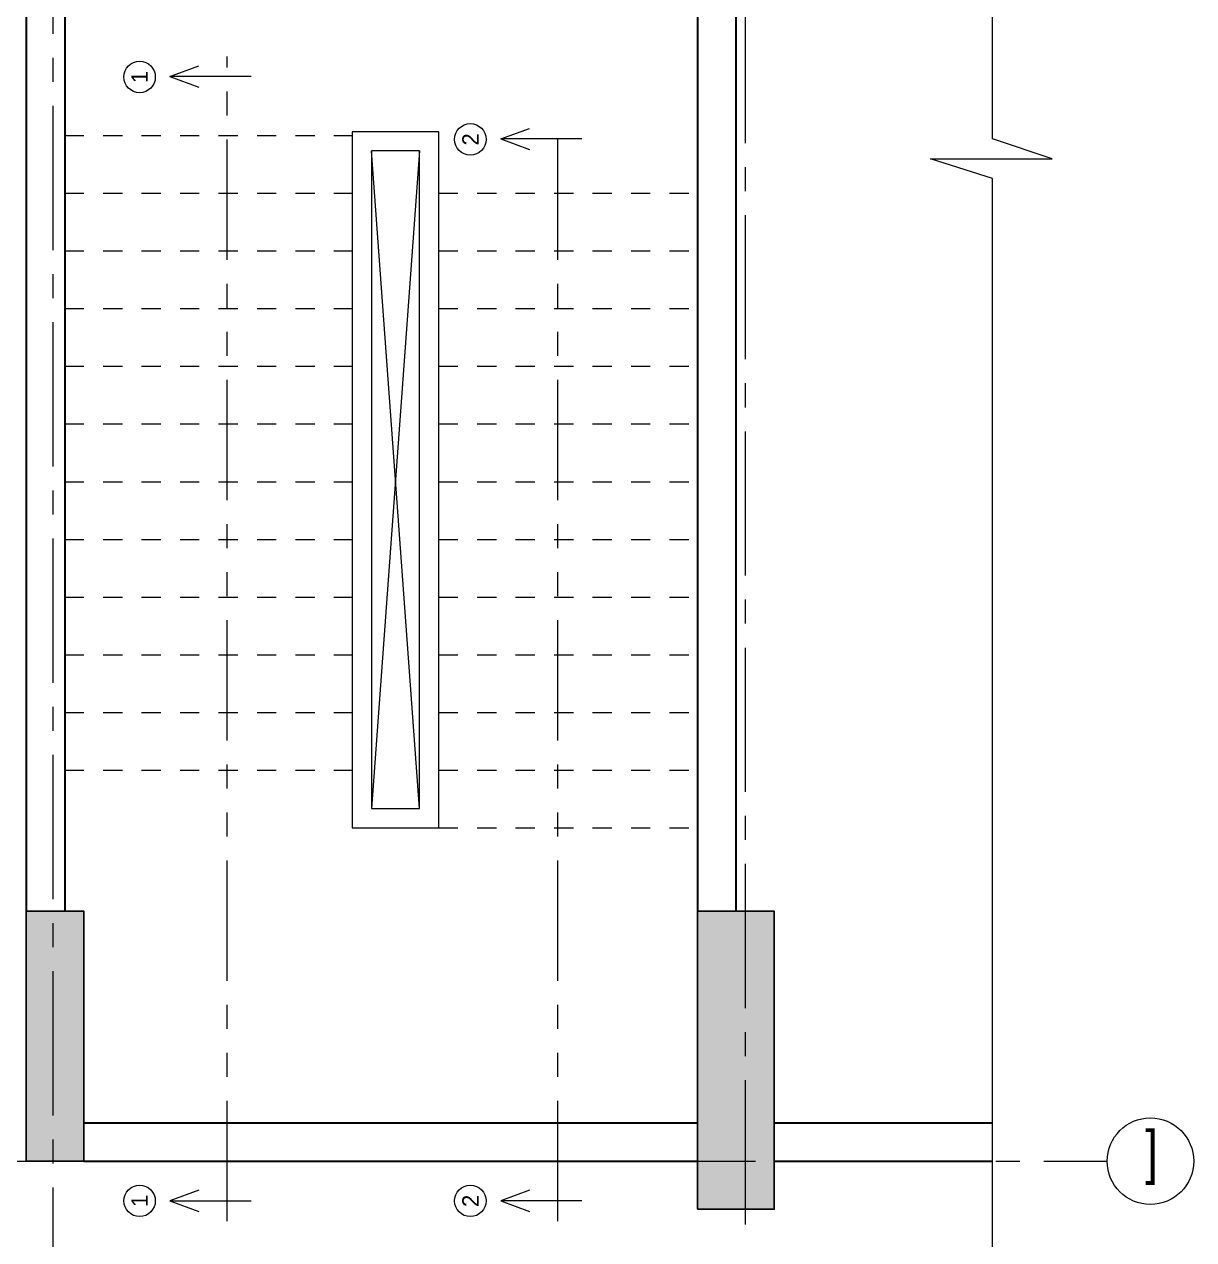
# Model space of a CAD drawing. Extents: x 752 to 1087, y 357 to 811.
# Drawn here: x 899.87 to 905.96, y 398.96 to 405.29 of the extents above; entities that cross this region are included whole.
import ezdxf
from ezdxf.enums import TextEntityAlignment as Align

# ---------------------------------------------------------------- set-up
doc = ezdxf.new("R2010")
doc.units = 0
doc.header["$MEASUREMENT"] = 0
for name, pattern in [('CENTER2', [1.125, 0.75, -0.125, 0.125, -0.125]), ('CENTERX2', [4, 2.5, -0.5, 0.5, -0.5]), ('DASHED2', [0.375, 0.25, -0.125]), ('PHANTOM', [2.5, 1.25, -0.25, 0.25, -0.25, 0.25, -0.25])]:
    doc.linetypes.add(name, pattern=pattern)
for name, color, linetype, lineweight in [('axis', 1, 'CENTERX2', 5), ('axis no.', 11, 'CONTINUOUS', 20), ('Beams', 2, 'CONTINUOUS', 30), ('Column', 6, 'CONTINUOUS', 25), ('hatch', 252, 'CONTINUOUS', 9), ('Layout', 7, 'CONTINUOUS', 20), ('Stairs Layout', 8, 'DASHED2', 13), ('UG-Section', 9, 'CONTINUOUS', 20), ('UG-SECTION-LINE', 1, 'CONTINUOUS', 13)]:
    doc.layers.add(name, color=color, linetype=linetype, lineweight=lineweight)
doc.styles.add('MONOTXT', font='sosa.shx')
doc.styles.add('SOSA2', font='SOSA.shx', dxfattribs={"width": 0.8})

msp = doc.modelspace()

# ---------------------------------------------------------------- hatches: boundary and pattern name
at = {"layer": 'hatch'}
for points in [[(899.8842, 399.3733), (900.1842, 399.3733), (900.1842, 400.6733), (899.8842, 400.6733)], [(903.3742, 399.1233), (903.7742, 399.1233), (903.7742, 400.6733), (903.3742, 400.6733)]]:
    msp.add_hatch(color=256, dxfattribs=at).paths.add_polyline_path(points)

# ---------------------------------------------------------------- linework, layer by layer
at = {"layer": 'axis', "linetype": 'CENTER2'}
for p, q in [((903.6242, 397.9192), (903.6242, 410.6584)), ((900.0242, 398.4867), (900.0242, 410.1113)), ((897.3008, 399.3733), (905.5051, 399.3733))]:
    msp.add_line(p, q, dxfattribs=at)
at = {"layer": 'axis no.'}
msp.add_circle((905.7301, 399.3733), 0.225, dxfattribs=at)
at = {"layer": 'Beams'}
for p, q in [((899.8842, 407.2733), (899.8842, 400.6733)), ((900.0842, 407.2733), (900.0842, 400.6733)), ((903.3742, 406.9733), (903.3742, 400.6733)), ((903.5742, 406.9733), (903.5742, 400.6733)), ((900.1842, 399.5733), (903.3742, 399.5733)), ((903.7742, 399.5733), (904.9093, 399.5733)), ((900.1842, 399.3733), (903.3742, 399.3733)), ((903.7742, 399.3733), (904.9093, 399.3733))]:
    msp.add_line(p, q, dxfattribs=at)
for points in [[(900.1842, 399.3733), (903.3742, 399.3733)], [(903.7742, 399.3733), (904.9093, 399.3733)]]:
    msp.add_lwpolyline(points, dxfattribs=at)
at = {"layer": 'Column'}
for points in [[(899.8842, 399.3733), (900.1842, 399.3733), (900.1842, 400.6733), (899.8842, 400.6733)], [(903.3742, 399.1233), (903.7742, 399.1233), (903.7742, 400.6733), (903.3742, 400.6733)]]:
    msp.add_lwpolyline(points, close=True, dxfattribs=at)
at = {"layer": 'Layout', "linetype": 'Continuous', "ltscale": 0.4}
for p, q in [((901.9292, 404.6277, 0.1), (901.6792, 401.2076, 0.1)), ((901.9292, 401.2076, 0.1), (901.6792, 404.6277, 0.1))]:
    msp.add_line(p, q, dxfattribs=at)
at = {"layer": 'Layout', "linetype": 'Continuous', "elevation": 0.1}
for points in [[(902.0292, 404.7277), (901.5792, 404.7277), (901.5792, 401.1076), (902.0292, 401.1076)], [(901.9292, 404.6277), (901.6792, 404.6277), (901.6792, 401.2076), (901.9292, 401.2076)]]:
    msp.add_lwpolyline(points, close=True, dxfattribs=at)
at = {"layer": 'Stairs Layout', "linetype": 'DASHED2', "ltscale": 0.4}
for p, q in [((900.0842, 404.7077, -0.0017), (901.5792, 404.7077, 0.05)), ((900.0842, 404.4077, -0.0017), (901.5792, 404.4077, 0.05)), ((902.0292, 404.4077, 0.1), (903.3742, 404.4077, 0.05)), ((900.0842, 404.1077, -0.0017), (901.5792, 404.1077, 0.05)), ((902.0292, 404.1077, 0.05), (903.3742, 404.1077)), ((900.0842, 403.8077, -0.0017), (901.5792, 403.8077, 0.05)), ((902.0292, 403.8077, 0.05), (903.3742, 403.8077)), ((900.0842, 403.5077, -0.0017), (901.5792, 403.5077, 0.05)), ((902.0292, 403.5077, 0.05), (903.3742, 403.5077)), ((900.0842, 403.2077, -0.0017), (901.5792, 403.2077, 0.05)), ((902.0292, 403.2077, 0.05), (903.3742, 403.2077)), ((900.0842, 402.9077, -0.0017), (901.5792, 402.9077, 0.05)), ((902.0292, 402.9077, 0.05), (903.3742, 402.9077)), ((900.0842, 402.6077, -0.0017), (901.5792, 402.6077, 0.05)), ((902.0292, 402.6077, 0.05), (903.3742, 402.6077)), ((900.0842, 402.3077, -0.0017), (901.5792, 402.3077, 0.05)), ((902.0292, 402.3077, 0.05), (903.3742, 402.3077)), ((900.0842, 402.0077, -0.0017), (901.5792, 402.0077, 0.05)), ((902.0292, 402.0077, 0.05), (903.3742, 402.0077)), ((900.0842, 401.7077, -0.0017), (901.5792, 401.7077, 0.05)), ((902.0292, 401.7077, 0.05), (903.3742, 401.7077)), ((900.0842, 401.4077, -0.0017), (901.5792, 401.4077, 0.05)), ((902.0292, 401.4077, 0.05), (903.3742, 401.4077)), ((902.0292, 401.1077, 0.05), (903.3742, 401.1077))]:
    msp.add_line(p, q, dxfattribs=at)
at = {"layer": 'UG-Section', "ltscale": 0.008}
msp.add_lwpolyline([(904.9093, 398.5516), (904.9093, 404.4845), (904.5873, 404.5874), (905.2194, 404.5874), (904.9093, 404.6903), (904.9093, 410.4362)], dxfattribs=at)
at = {"layer": 'UG-SECTION-LINE', "linetype": 'PHANTOM', "ltscale": 0.5}
for points in [[(900.9292, 399.0619), (900.9292, 405.1198)], [(901.0532, 405.0148), (900.6315, 405.0148), (900.781, 405.0702)], [(900.6315, 405.0148), (900.781, 404.9594)], [(902.6492, 399.0619), (902.6492, 404.7951)], [(902.7732, 404.6901), (902.3515, 404.6901), (902.501, 404.7455)], [(902.3515, 404.6901), (902.501, 404.6347)], [(900.781, 399.2223), (900.6315, 399.1669), (900.781, 399.1115)], [(902.501, 399.2223), (902.3515, 399.1669), (902.501, 399.1115)], [(900.6315, 399.1669), (901.0532, 399.1669)], [(902.7732, 399.1669), (902.3515, 399.1669)]]:
    msp.add_lwpolyline(points, dxfattribs=at)
at = {"layer": 'UG-SECTION-LINE', "linetype": 'Continuous', "ltscale": 0.002}
for centre in [(900.4737, 405.0128), (902.1937, 404.688), (900.4737, 399.1669), (902.1937, 399.1669)]:
    msp.add_circle(centre, 0.0818, dxfattribs=at)

# ---------------------------------------------------------------- texts
at = {"layer": 'axis no.', "insert": (905.7357, 399.3916), "char_height": 0.2177, "attachment_point": 5, "style": 'SOSA2'}
msp.add_mtext(']', dxfattribs=at)
at = {"layer": 'UG-SECTION-LINE', "linetype": 'Continuous', "ltscale": 0.002, "style": 'MONOTXT'}
for s, p in [('1', (900.4737, 405.0128)), ('2', (902.1937, 404.688)), ('1', (900.4737, 399.1669)), ('2', (902.1937, 399.1669))]:
    msp.add_text(s, height=0.0856, rotation=90, dxfattribs=at).set_placement(p, align=Align.MIDDLE)

doc.saveas('drawing.dxf')
